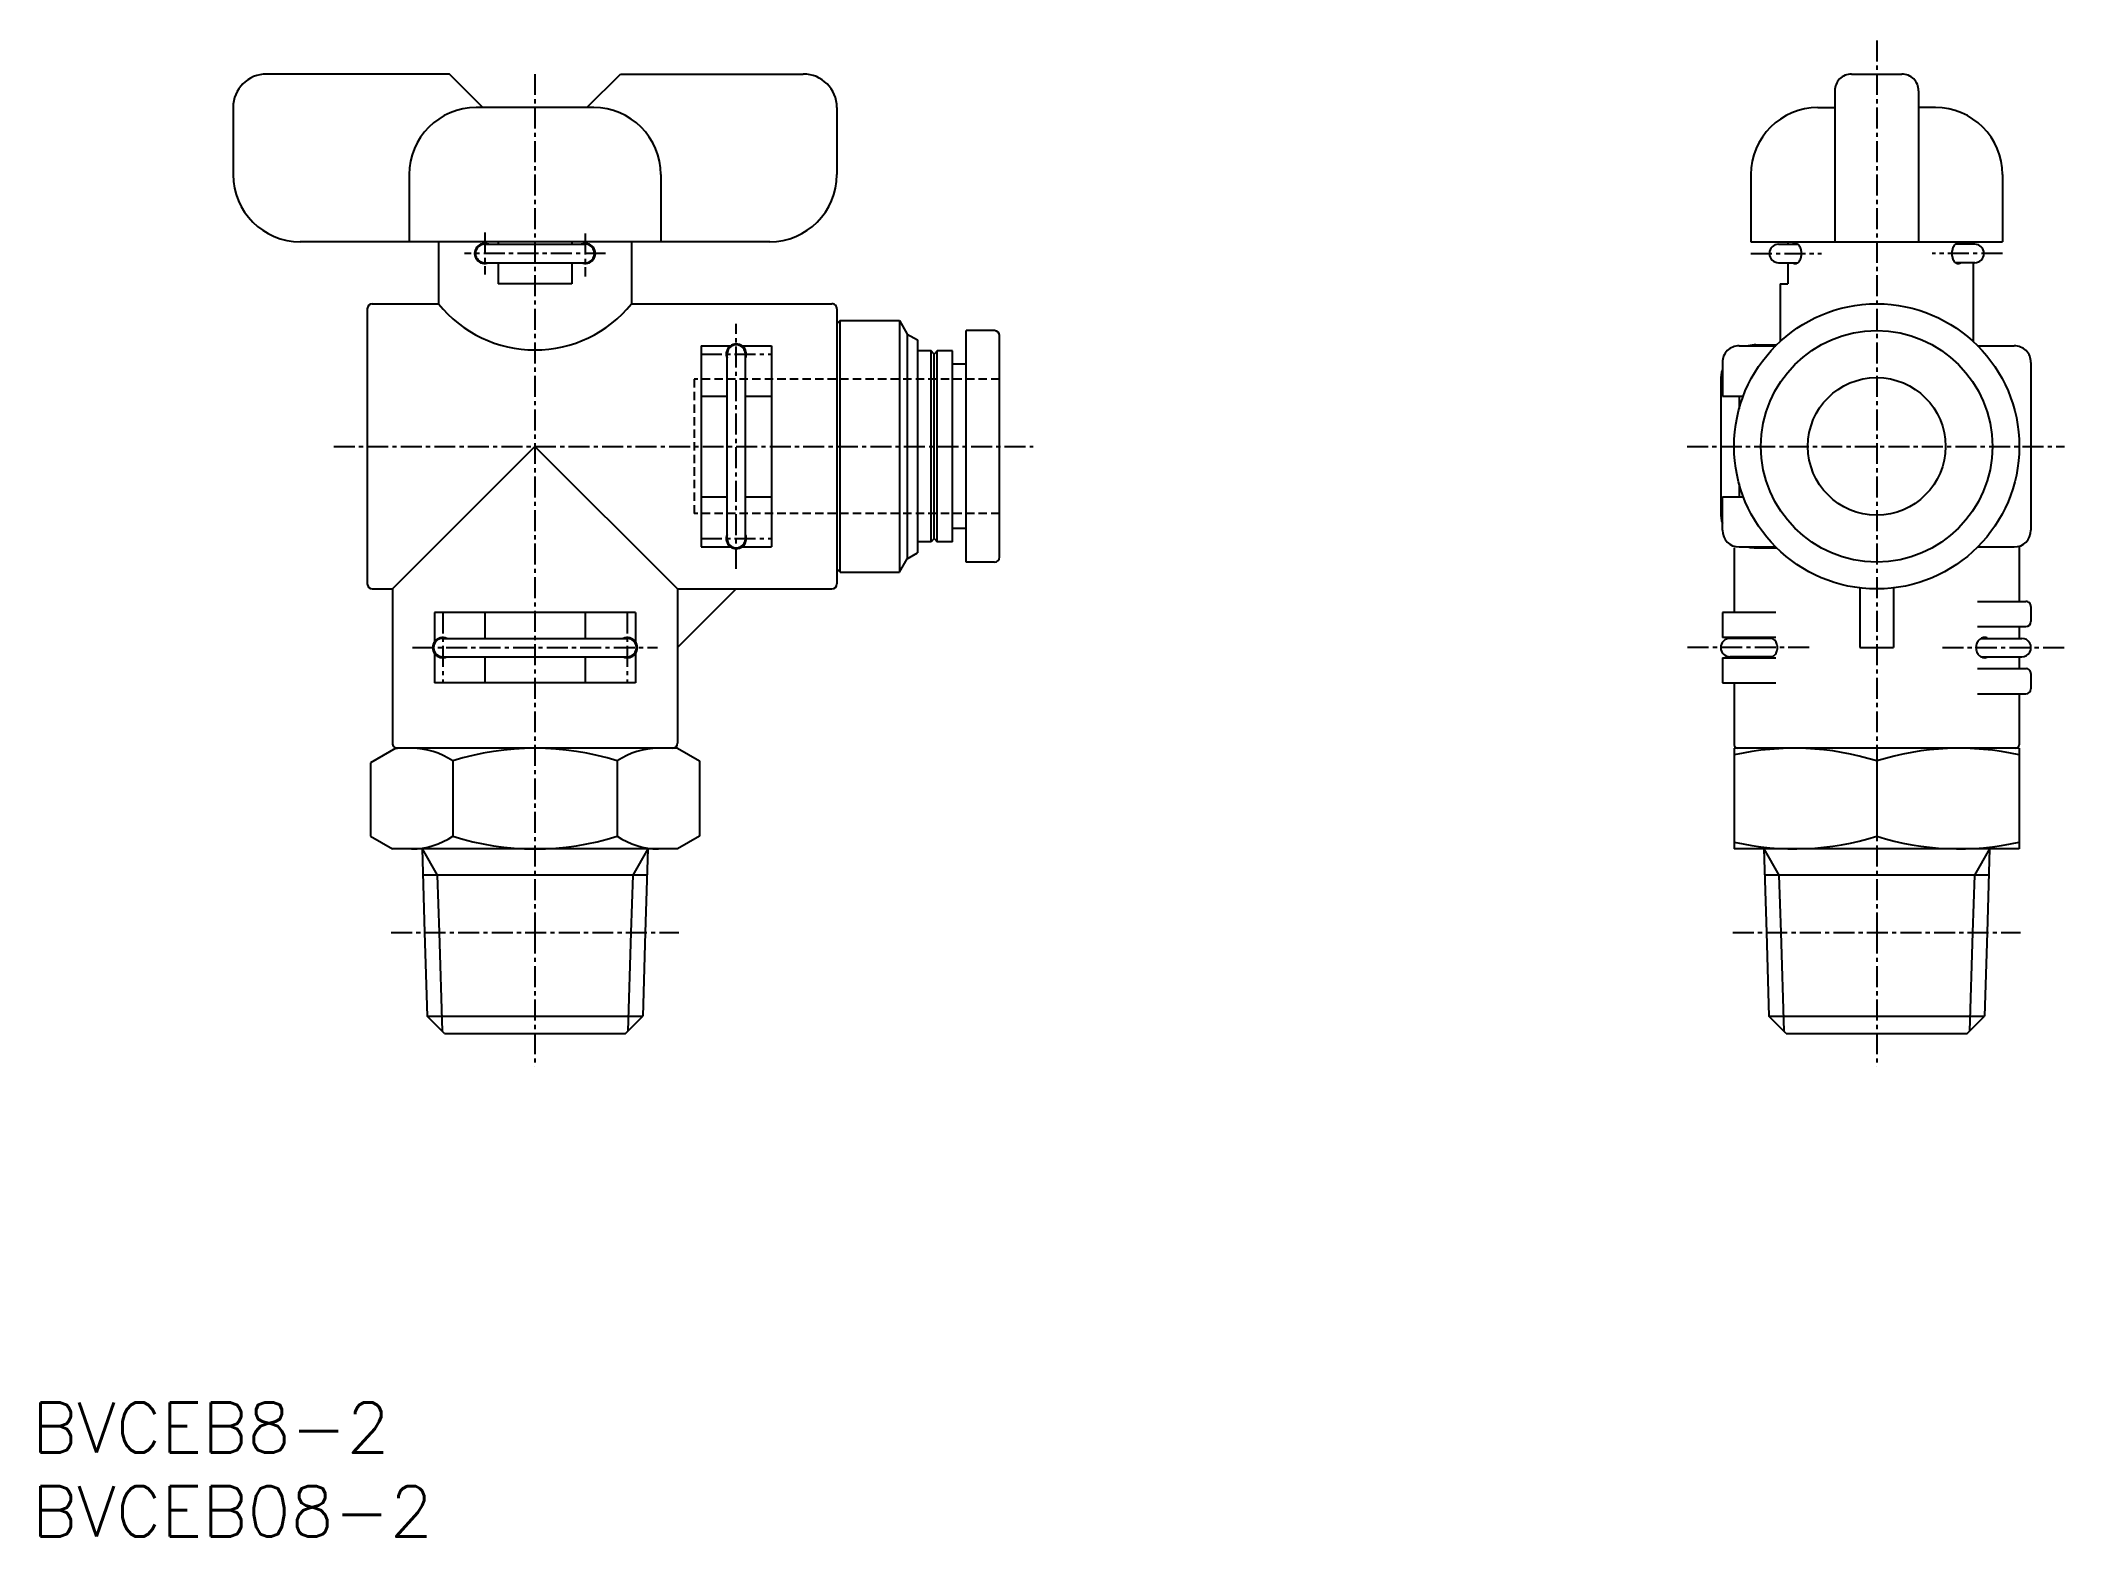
# Model space of a CAD drawing. Extents: x 1 to 121, y 0 to 89.
import ezdxf

# ---------------------------------------------------------------- set-up
doc = ezdxf.new("R2010")
doc.units = 0
doc.linetypes.add('CENTER', pattern=[2, 1.25, -0.25, 0.25, -0.25])
doc.linetypes.add('DASHED', pattern=[0.75, 0.5, -0.25])
doc.layers.get('0').update_dxf_attribs({"linetype": 'CONTINUOUS'})
doc.layers.add('CENTER', color=1, linetype='CENTER')
doc.styles.get("Standard").update_dxf_attribs({"font": 'txt.shx'})

# ---------------------------------------------------------------- blocks, each defined once
blk = doc.blocks.new('*U11')
at = {"color": 7, "linetype": 'CONTINUOUS'}
blk.add_text('BVCEB08-2', height=3, dxfattribs=at).set_placement((0, 0))
blk = doc.blocks.new('*U12')
at = {"color": 7, "linetype": 'CONTINUOUS'}
blk.add_text('BVCEB8-2', height=3, dxfattribs=at).set_placement((0, 5))

msp = doc.modelspace()

# ---------------------------------------------------------------- linework, layer by layer
at = {"color": 7, "linetype": 'CONTINUOUS'}
for p, q in [((24.899994, 87.199985), (14, 87.199985)), ((26.899994, 85.199992), (24.899991, 87.199996)), ((33.099998, 85.199981), (35.099998, 87.199981)), ((35.100006, 87.199985), (46, 87.199985)), ((108.5, 87.199992), (111.5, 87.199992)), ((107.5, 86.199992), (107.5, 77.199992)), ((112.5, 86.199992), (112.5, 77.199992)), ((12, 85.199985), (12, 81.199985)), ((33.5, 85.199985), (26.5, 85.199985)), ((48, 85.199985), (48, 81.199985)), ((106.5, 85.199992), (107.5, 85.199992)), ((113.5, 85.199992), (112.5, 85.199992)), ((22.5, 81.199985), (22.5, 77.199985)), ((37.5, 81.199985), (37.5, 77.199985)), ((102.5, 81.199992), (102.5, 77.199992)), ((117.5, 81.199992), (117.5, 77.199992)), ((44, 77.199985), (16, 77.199985)), ((24.25, 77.199985), (24.25, 73.499988)), ((27, 77.049991), (33, 77.049991)), ((27.800003, 77.199985), (27.800003, 77.049991)), ((32.199997, 77.199985), (32.199997, 77.049991)), ((35.75, 77.199985), (35.75, 73.499988)), ((102.5, 77.199992), (117.5, 77.199992)), ((104.149998, 77.049999), (105.293808, 77.049999)), ((104.699997, 77.199992), (104.699997, 77.049999)), ((115.850002, 77.049999), (114.706192, 77.049999)), ((115.75, 77.199992), (115.75, 77.049999)), ((27, 75.949985), (33, 75.949985)), ((27.800003, 75.949985), (27.800003, 74.699985)), ((32.199997, 75.949985), (32.199997, 74.699985)), ((104.149998, 75.949992), (105.293808, 75.949992)), ((104.699997, 75.949992), (104.699997, 74.7)), ((115.850002, 75.949992), (114.706192, 75.949992)), ((115.75, 75.949992), (115.75, 71.25999)), ((32.199997, 74.699985), (27.800003, 74.699985)), ((104.249996, 74.7), (104.249996, 71.259982)), ((104.249996, 74.7), (104.699997, 74.7)), ((20, 73.199988), (20, 56.79999)), ((20.3, 73.499988), (24.25, 73.499988)), ((35.75, 73.499988), (47.699997, 73.499988)), ((48, 73.199985), (48, 56.79998)), ((48.200001, 72.499984), (48, 72.299979)), ((48.199997, 57.49999), (48.199997, 72.499988)), ((48.199997, 72.499988), (51.736046, 72.499988)), ((51.736046, 72.499992), (52.200001, 71.696395)), ((51.736046, 72.499988), (51.736046, 57.49999)), ((52.199991, 71.696403), (52.799995, 71.34999)), ((52.199997, 71.696399), (52.199997, 58.30358)), ((52.799995, 71.349994), (52.799995, 58.64998)), ((57.399997, 71.899982), (55.699997, 71.899982)), ((55.699997, 58.09999), (55.699997, 71.899982)), ((57.699997, 58.39999), (57.699997, 71.599982)), ((39.899994, 70.999988), (41.668335, 70.999988)), ((39.899994, 70.999988), (39.899994, 58.99999)), ((41.450012, 59.49999), (41.450012, 70.503597)), ((42.331657, 70.999988), (44.099998, 70.999988)), ((42.550011, 59.49999), (42.550011, 70.499988)), ((44.099998, 70.999988), (44.099998, 58.99999)), ((53.625, 70.699985), (52.799995, 70.699985)), ((53.799994, 70.499988), (53.624996, 70.699981)), ((53.625, 59.29999), (53.625, 70.699985)), ((53.799995, 59.49999), (53.799995, 70.499988)), ((53.975002, 70.699985), (53.800001, 70.499984)), ((53.974998, 59.29999), (53.974998, 70.699985)), ((54.899994, 70.699985), (53.974998, 70.699985)), ((54.899994, 59.29999), (54.899994, 70.699985)), ((100.799999, 69.999995), (100.799999, 67.999995)), ((101.799999, 70.999995), (103.979202, 70.999995)), ((102.800003, 71.049999), (104.029434, 71.049999)), ((116.020797, 70.999995), (118.2, 70.999995)), ((119.2, 69.999995), (119.2, 60)), ((55.699997, 69.899982), (54.899994, 69.899982)), ((100.699982, 68.949992), (100.699982, 61.05)), ((39.899994, 67.999988), (41.450012, 67.999988)), ((42.550011, 67.999988), (44.099998, 67.999988)), ((100.799999, 67.999995), (102.047012, 67.999995)), ((101.799982, 67.999995), (101.799982, 67.238231)), ((21.499991, 56.49999), (29.999995, 64.99999)), ((38.499996, 56.49999), (29.999995, 64.99999)), ((101.799982, 62.76176), (101.799982, 62)), ((39.899994, 61.99999), (41.450012, 61.99999)), ((42.550011, 61.99999), (44.099998, 61.99999)), ((100.799999, 62), (102.047012, 62)), ((100.799999, 60), (100.799999, 62)), ((53.625, 59.29999), (52.799995, 59.29999)), ((53.799997, 59.49999), (53.624996, 59.29999)), ((53.799997, 59.49998), (53.974993, 59.29999)), ((54.899994, 59.29999), (53.974998, 59.29999)), ((55.699997, 60.09999), (54.899994, 60.09999)), ((39.899994, 58.99999), (41.668335, 58.99999)), ((42.331657, 58.99999), (44.099998, 58.99999)), ((51.736053, 57.49999), (52.200005, 58.30357)), ((52.200001, 58.30357), (52.800003, 58.64999)), ((57.399997, 58.09999), (55.699997, 58.09999)), ((101.5, 58.955), (101.5, 55.1)), ((101.799995, 59), (103.979198, 59)), ((102.800003, 58.94999), (104.029434, 58.94999)), ((116.020797, 59), (118.2, 59)), ((118.5, 59.04606), (118.5, 55.75)), ((48.200003, 57.49998), (47.999996, 57.69999)), ((48.199997, 57.49999), (51.736046, 57.49999)), ((20.3, 56.49999), (21.5, 56.49999)), ((21.5, 56.49999), (21.5, 47.29999)), ((38.499999, 52.99999), (42, 56.49999)), ((38.5, 56.49999), (38.5, 47.29999)), ((38.5, 56.49999), (47.699997, 56.49999)), ((109, 56.55902), (109, 53)), ((111, 56.55902), (111, 53)), ((116.020797, 55.75), (118.9, 55.75)), ((36, 55.09999), (24, 55.09999)), ((24, 55.09999), (24, 53.33165)), ((27, 55.09999), (27, 53.54998)), ((33, 55.09999), (33, 53.54998)), ((36, 55.09999), (36, 53.33165)), ((100.799995, 55.1), (100.799995, 53.6)), ((103.979195, 55.1), (100.799995, 55.1)), ((119.2, 55.45), (119.2, 54.54999)), ((24.5, 53.54998), (35.503609, 53.54998)), ((103.979195, 53.6), (100.799995, 53.6)), ((103.772541, 53.55), (101.249996, 53.55)), ((101.799995, 53.6), (101.799995, 53.55)), ((116.020797, 54.25), (118.9, 54.25)), ((116.226643, 53.54999), (118.65, 53.54999)), ((118.5, 54.25), (118.5, 53.54999)), ((24, 52.66832), (24, 50.89999)), ((24.5, 52.44998), (35.5, 52.44998)), ((27, 52.44998), (27, 50.89999)), ((33, 52.44998), (33, 50.89999)), ((36, 52.66832), (36, 50.89999)), ((100.799995, 52.4), (103.979195, 52.4)), ((100.799995, 52.4), (100.799995, 50.9)), ((103.772556, 52.45), (101.249996, 52.45)), ((101.799995, 52.45), (101.799995, 52.4)), ((108.999996, 53), (111, 53)), ((116.228248, 52.45), (118.65, 52.45)), ((118.5, 52.45), (118.5, 51.75)), ((36, 50.89999), (24, 50.89999)), ((100.799995, 50.9), (103.979195, 50.9)), ((101.5, 50.9), (101.5, 47.19999)), ((116.020797, 51.75), (118.9, 51.75)), ((119.2, 51.45), (119.2, 50.55)), ((116.020797, 50.25), (118.9, 50.25)), ((118.5, 50.25), (118.5, 47.19999)), ((20.185045, 46.12533), (20.185045, 41.75918)), ((21.700008, 46.99999), (20.185052, 46.12533)), ((38.499997, 47), (21.700007, 47)), ((25.092524, 46.24081), (25.092524, 41.75918)), ((34.907477, 46.24081), (34.907477, 41.75918)), ((38.499998, 46.99999), (39.814954, 46.2408)), ((39.814955, 46.24081), (39.814955, 41.75918)), ((101.5, 47), (101.5, 41)), ((118.5, 47), (101.5, 47)), ((110, 46.24081), (110, 41.75918)), ((118.5, 47), (118.5, 41)), ((20.185041, 41.75918), (21.5, 41)), ((39.814959, 41.75919), (38.5, 41)), ((38.5, 41), (21.5, 41)), ((23.265563, 40.99999), (23.4215, 36.01)), ((23.265563, 40.99999), (24.170547, 39.43252)), ((36.734436, 40.99999), (35.829452, 39.43251)), ((36.734437, 40.99998), (36.5785, 36.00999)), ((118.5, 41), (101.5, 41)), ((103.265562, 40.99999), (104.170545, 39.43252)), ((103.265563, 40.99999), (103.421501, 36.01)), ((116.734429, 40.99999), (115.829446, 39.43252)), ((116.734437, 41), (116.578499, 36.01)), ((36.685454, 39.43252), (23.314547, 39.43252)), ((24.170545, 39.43251), (24.277499, 36.00999)), ((35.829454, 39.43251), (35.7225, 36.00999)), ((116.685455, 39.43252), (103.314545, 39.43252)), ((104.170544, 39.43252), (104.277498, 36.01)), ((115.829452, 39.43252), (115.722498, 36.00999)), ((23.4215, 36.01), (23.577354, 31.02264)), ((24.277499, 36.00999), (24.460967, 30.13903)), ((35.7225, 36.00999), (35.539032, 30.13902)), ((36.5785, 36.00999), (36.422645, 31.02263)), ((103.421501, 36.01), (103.577356, 31.02264)), ((104.277498, 36.01), (104.460966, 30.13903)), ((115.722498, 36.00999), (115.53903, 30.13903)), ((116.578499, 36.01), (116.422644, 31.02265)), ((24.6, 30), (23.577353, 31.02264)), ((23.577354, 31.02264), (36.422645, 31.02264)), ((35.4, 30), (36.422644, 31.02264)), ((103.577354, 31.02264), (116.422646, 31.02264)), ((104.600007, 29.99999), (103.577359, 31.02264)), ((115.400001, 29.99999), (116.422651, 31.02264)), ((24.6, 30), (35.4, 30)), ((104.599998, 30), (115.400002, 30))]:
    msp.add_line(p, q, dxfattribs=at)
at = {"color": 3, "linetype": 'DASHED'}
for p, q in [((57.699997, 68.999988), (39.5, 68.999988)), ((39.5, 68.999988), (39.5, 60.99999)), ((57.699997, 60.99999), (39.5, 60.99999))]:
    msp.add_line(p, q, dxfattribs=at)
at = {"color": 7, "linetype": 'CONTINUOUS'}
for points in [[(104.997387, 75.950025, 0.1088398), (105.103701, 75.903843, 0.12507966), (105.217887, 75.911503, 0.098053104), (105.317372, 75.968244, 0.0669022), (105.394068, 76.054599, 0.048140122), (105.449675, 76.15658, 0.038155575), (105.487409, 76.267346, 0.032640577), (105.509148, 76.381764, 0.030857554), (105.516418, 76.499995, 0.03027009), (105.509418, 76.616036, 0.032555045), (105.487976, 76.73045, 0.037890206), (105.450693, 76.841039, 0.048225012), (105.395054, 76.943945, 0.067542943), (105.317598, 77.031556, 0.099666624), (105.216549, 77.088914, 0.12632612), (105.101297, 77.095692, 0.10715093), (104.996364, 77.049241)], [(115.002214, 77.050247, 0.10898368), (114.895821, 77.096235, 0.12503424), (114.781663, 77.088343, 0.09791124), (114.682261, 77.031437, 0.066800867), (114.605658, 76.944991, 0.048083456), (114.550131, 76.842962, 0.038129603), (114.512465, 76.732157, 0.032625072), (114.49079, 76.617726, 0.030722495), (114.483582, 76.499995, 0.03027009), (114.490582, 76.383955, 0.032555045), (114.512024, 76.269541, 0.037890206), (114.549307, 76.158952, 0.048225012), (114.604946, 76.056046, 0.067542943), (114.682402, 75.968435, 0.099666624), (114.783451, 75.911077, 0.12632612), (114.898703, 75.904299, 0.10715093), (115.003636, 75.95075)], [(103.362593, 52.44994, 0.074497954), (103.491198, 52.40667, 0.077586154), (103.626729, 52.40401, 0.07432237), (103.755434, 52.4417, 0.068521269), (103.869351, 52.51483, 0.061251907), (103.960985, 52.61498, 0.055044626), (104.027176, 52.73354, 0.050893698), (104.067072, 52.86342, 0.049317262), (104.08054, 53, 0.048554392), (104.067479, 53.13452, 0.050808095), (104.028027, 53.26443, 0.054975996), (103.962234, 53.38326, 0.061190903), (103.870889, 53.48385, 0.068652456), (103.756855, 53.55764, 0.075159734), (103.626725, 53.59598, 0.077319547), (103.491654, 53.5934, 0.073793404), (103.364233, 53.55088)], [(116.636745, 53.55038, 0.074524354), (116.508074, 53.59344, 0.077576274), (116.372558, 53.59589, 0.074303161), (116.243903, 53.558, 0.068485546), (116.130089, 53.4847, 0.061227789), (116.038568, 53.38441, 0.055016172), (115.972521, 53.26576, 0.050875945), (115.93277, 53.13584, 0.049043859), (115.919449, 53, 0.048552982), (115.932509, 52.86547, 0.050807242), (115.97196, 52.73556, 0.054976024), (116.037751, 52.61673, 0.061191915), (116.129096, 52.51614, 0.068654205), (116.24313, 52.44235, 0.07516122), (116.37326, 52.40401, 0.077319096), (116.50833, 52.40659, 0.073790881), (116.635752, 52.44911)]]:
    msp.add_lwpolyline(points, format="xyb", dxfattribs=at)
for radius in [8.5, 6.899994, 4.1]:
    msp.add_circle((110, 65), radius, dxfattribs=at)
for centre, radius, start, end in [((14, 85.199985), 2, 89.999982, 179.99996), ((46, 85.199985), 2, 0, 89.999982), ((108.5, 86.199992), 1, 90.000003, 180.00001), ((111.5, 86.199992), 1, 0, 90.000003), ((26.5, 81.199985), 4, 89.999982, 179.99996), ((33.5, 81.199985), 4, 0, 89.999982), ((106.5, 81.199992), 4, 89.999975, 179.99995), ((113.5, 81.199992), 4, 0, 89.999975), ((16, 81.199985), 4, 179.99996, 269.99995), ((44, 81.199985), 4, 270.00002, 0), ((27, 76.499988), 0.6, 66.444258, 293.55648), ((27, 76.499988), 0.55, 90.000003, 270), ((33, 76.499988), 0.6, 246.44353, 113.55574), ((33, 76.499988), 0.55, 270, 90.000003), ((104.149998, 76.499995), 0.55, 90.000003, 270), ((115.850002, 76.499995), 0.55, 270, 89.999996), ((20.3, 73.199988), 0.3, 90, 180), ((30, 78.136348), 7.386363, 218.88007, 321.11996), ((47.699997, 73.199985), 0.3, 0, 90.000003), ((57.399997, 71.599982), 0.3, 0, 90), ((42, 70.499988), 0.6, 336.44636, 203.55647), ((42, 70.499988), 0.55, 0, 180.00001), ((101.799999, 69.999995), 1, 90.000003, 180.00001), ((102.800003, 68.949992), 2.1, 90.000003, 102.52791), ((118.2, 69.999995), 1, 0, 90.000003), ((102.800003, 68.949992), 2.1, 162.2483, 180.00001), ((102.800003, 61.05), 2.1, 179.99999, 197.75169), ((42, 59.49999), 0.6, 156.44353, 23.556458), ((42.000008, 59.49999), 0.55, 179.99999, 0.00001002), ((101.799999, 60), 1, 180.00002, 270), ((118.2, 60), 1, 270, 0), ((57.399997, 58.39999), 0.3, 270, 0), ((102.800003, 61.05), 2.1, 257.47209, 270), ((20.3, 56.79999), 0.3, 180, 270), ((47.699997, 56.79998), 0.3, 270, 0), ((118.9, 55.45), 0.3, 0, 90.000003), ((118.9, 54.54999), 0.3, 270, 0), ((24.5, 52.99999), 0.6, 66.443534, 293.55648), ((24.5, 52.99997), 0.55, 90.000003, 270), ((35.5, 52.99999), 0.6, 246.44636, 113.55646), ((35.5, 52.99999), 0.55, 270, 90.000003), ((101.249996, 53), 0.55, 90.000003, 270), ((118.65, 53), 0.55, 270, 90.000003), ((118.9, 51.45), 0.3, 0, 90.000003), ((118.9, 50.55), 0.3, 270, 0), ((21.800003, 47.29999), 0.3, 179.99999, 270), ((38.199997, 47.29999), 0.3, 270, 0), ((101.699997, 47.19999), 0.2, 179.99998, 270), ((118.300003, 47.19999), 0.2, 269.99996, 0), ((22.638784, 42.6551), 4.344899, 55.615754, 90.000003), ((30, 30.75918), 16.24081, 72.412047, 107.58794), ((37.361216, 42.6551), 4.344899, 89.999996, 124.38425), ((105.092522, 30.75918), 16.24081, 72.412047, 102.77972), ((114.907478, 30.75918), 16.24081, 77.220268, 107.58794), ((22.638784, 45.34489), 4.344899, 270, 304.38425), ((30, 57.24081), 16.24081, 252.41205, 287.58795), ((37.361216, 45.34489), 4.344899, 235.61575, 270), ((105.092522, 57.24081), 16.24081, 257.22028, 287.58795), ((114.907478, 57.24081), 16.24081, 252.41205, 282.77973)]:
    msp.add_arc(centre, radius, start, end, dxfattribs=at)
at = {"layer": 'CENTER', "color": 1, "linetype": 'CENTER'}
for p, q in [((110, 89.199992), (110, 36.00999)), ((30, 87.199985), (30, 36.00999)), ((27, 77.748058), (27, 75.247257)), ((33, 77.689449), (33, 75.130031)), ((34.199997, 76.499988), (25.800003, 76.499988)), ((102.5, 76.499995), (106.699997, 76.499995)), ((117.5, 76.499995), (113.300003, 76.499995)), ((42.000008, 57.69998), (42.000008, 72.299976)), ((39.899994, 70.499988), (44.099998, 70.499988)), ((18, 64.99999), (59.699997, 64.99999)), ((98.699997, 65), (121.2, 65)), ((39.899994, 59.49999), (44.099998, 59.49999)), ((24.5, 55.09999), (24.5, 50.89999)), ((35.5, 55.09999), (35.5, 50.89999)), ((22.699997, 52.99997), (37.299987, 52.99997)), ((105.979195, 53), (98.699982, 53)), ((113.919449, 53), (121.2, 53)), ((21.420524, 36.00999), (38.579476, 36.00999)), ((30, 36.00999), (30, 28)), ((101.420525, 36.00999), (118.579475, 36.00999)), ((110, 36.00999), (110, 28))]:
    msp.add_line(p, q, dxfattribs=at)

# ---------------------------------------------------------------- block references
at = {"color": 7, "linetype": 'CONTINUOUS'}
for name in ['*U12', '*U11']:
    msp.add_blockref(name, (0, 0), dxfattribs=at)

doc.saveas('drawing.dxf')
